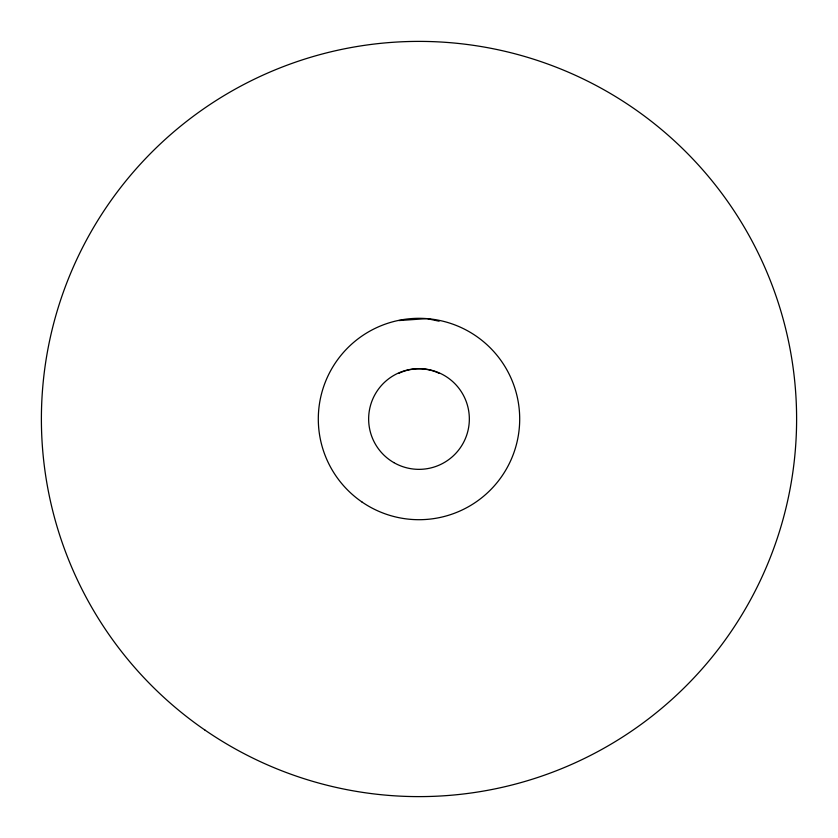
<?xml version="1.0" encoding="UTF-8"?>
<svg xmlns="http://www.w3.org/2000/svg" width="838" height="838" viewBox="0 0 838 838"><rect width="100%" height="100%" fill="white"/><g stroke="black" fill="none" stroke-linecap="round" stroke-linejoin="round"><path stroke-width="1.26" d="M398.888 373.298C411.332 367.327 426.668 367.327 439.112 373.298M398.888 320.566L426.951 318.618L439.112 321.205M204.975 730.097A377.603 377.603 0 0 0 795.43 448.812A377.603 377.603 0 0 0 256.596 78.102A377.603 377.603 0 0 0 204.975 730.097M361.922 501.962A100.696 100.696 0 0 0 519.382 426.951A100.696 100.696 0 0 0 375.696 328.098A100.696 100.696 0 0 0 361.922 501.962M393.829 462.607A50.343 50.343 0 0 0 469.343 419A50.343 50.343 0 0 0 393.829 375.393A50.343 50.343 0 0 0 393.829 462.607"/></g></svg>
